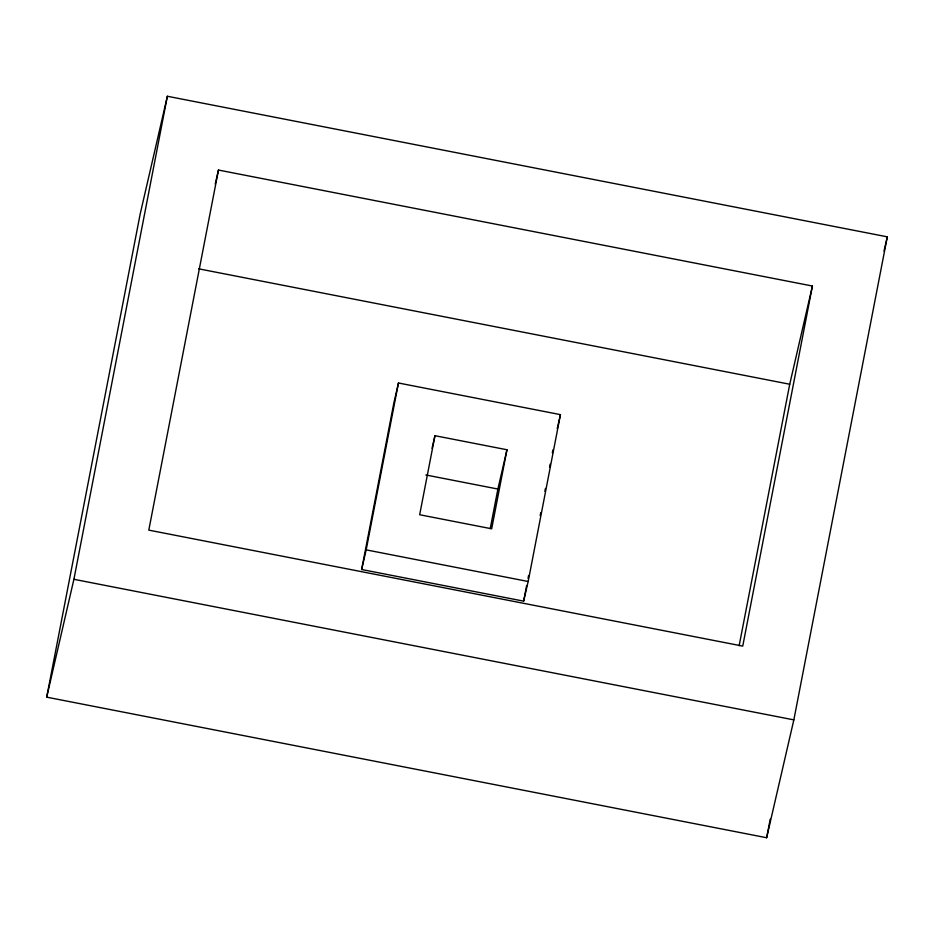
<?xml version="1.0" encoding="UTF-8"?>
<svg xmlns="http://www.w3.org/2000/svg" width="934" height="934" viewBox="0 0 934 934"><rect width="100%" height="100%" fill="white"/><g stroke="black" fill="none" stroke-linecap="round" stroke-linejoin="round"><path stroke-width="1.4" d="M46.7 697.161L140.158 214.12L167.361 96.26L887.3 236.839L793.842 719.88L766.639 837.74L46.7 697.161L73.903 579.302L167.361 96.26M218.463 170.046L148.798 530.127L742.74 646.106L812.417 286.026L218.463 170.046L215.229 184.068M361.645 569.506L393.926 402.647L398.468 382.998L560.447 414.638L528.165 581.497L523.635 601.146L361.645 569.506L366.175 549.869L398.468 382.998M434.964 435.699L419.67 514.739L491.669 528.796L506.964 449.756L434.964 435.699L432.045 448.332M490.245 528.562L497.892 489.042L506.964 449.756M523.635 601.146L526.671 585.455M528.049 578.321L528.597 575.472M540.191 515.568L540.739 512.719M544.872 491.319L545.433 488.47M549.566 467.082L550.126 464.221M552.333 452.815L552.881 449.966M739.144 645.721L789.732 384.236L812.417 286.026M766.639 837.74L770.235 819.153M557.213 428.659L560.447 414.638M884.019 251.048L887.3 236.839M198.65 268.817L789.732 384.236M425.892 474.986L497.892 489.042M366.175 549.869L528.165 581.497M73.903 579.302L793.842 719.88"/></g></svg>
